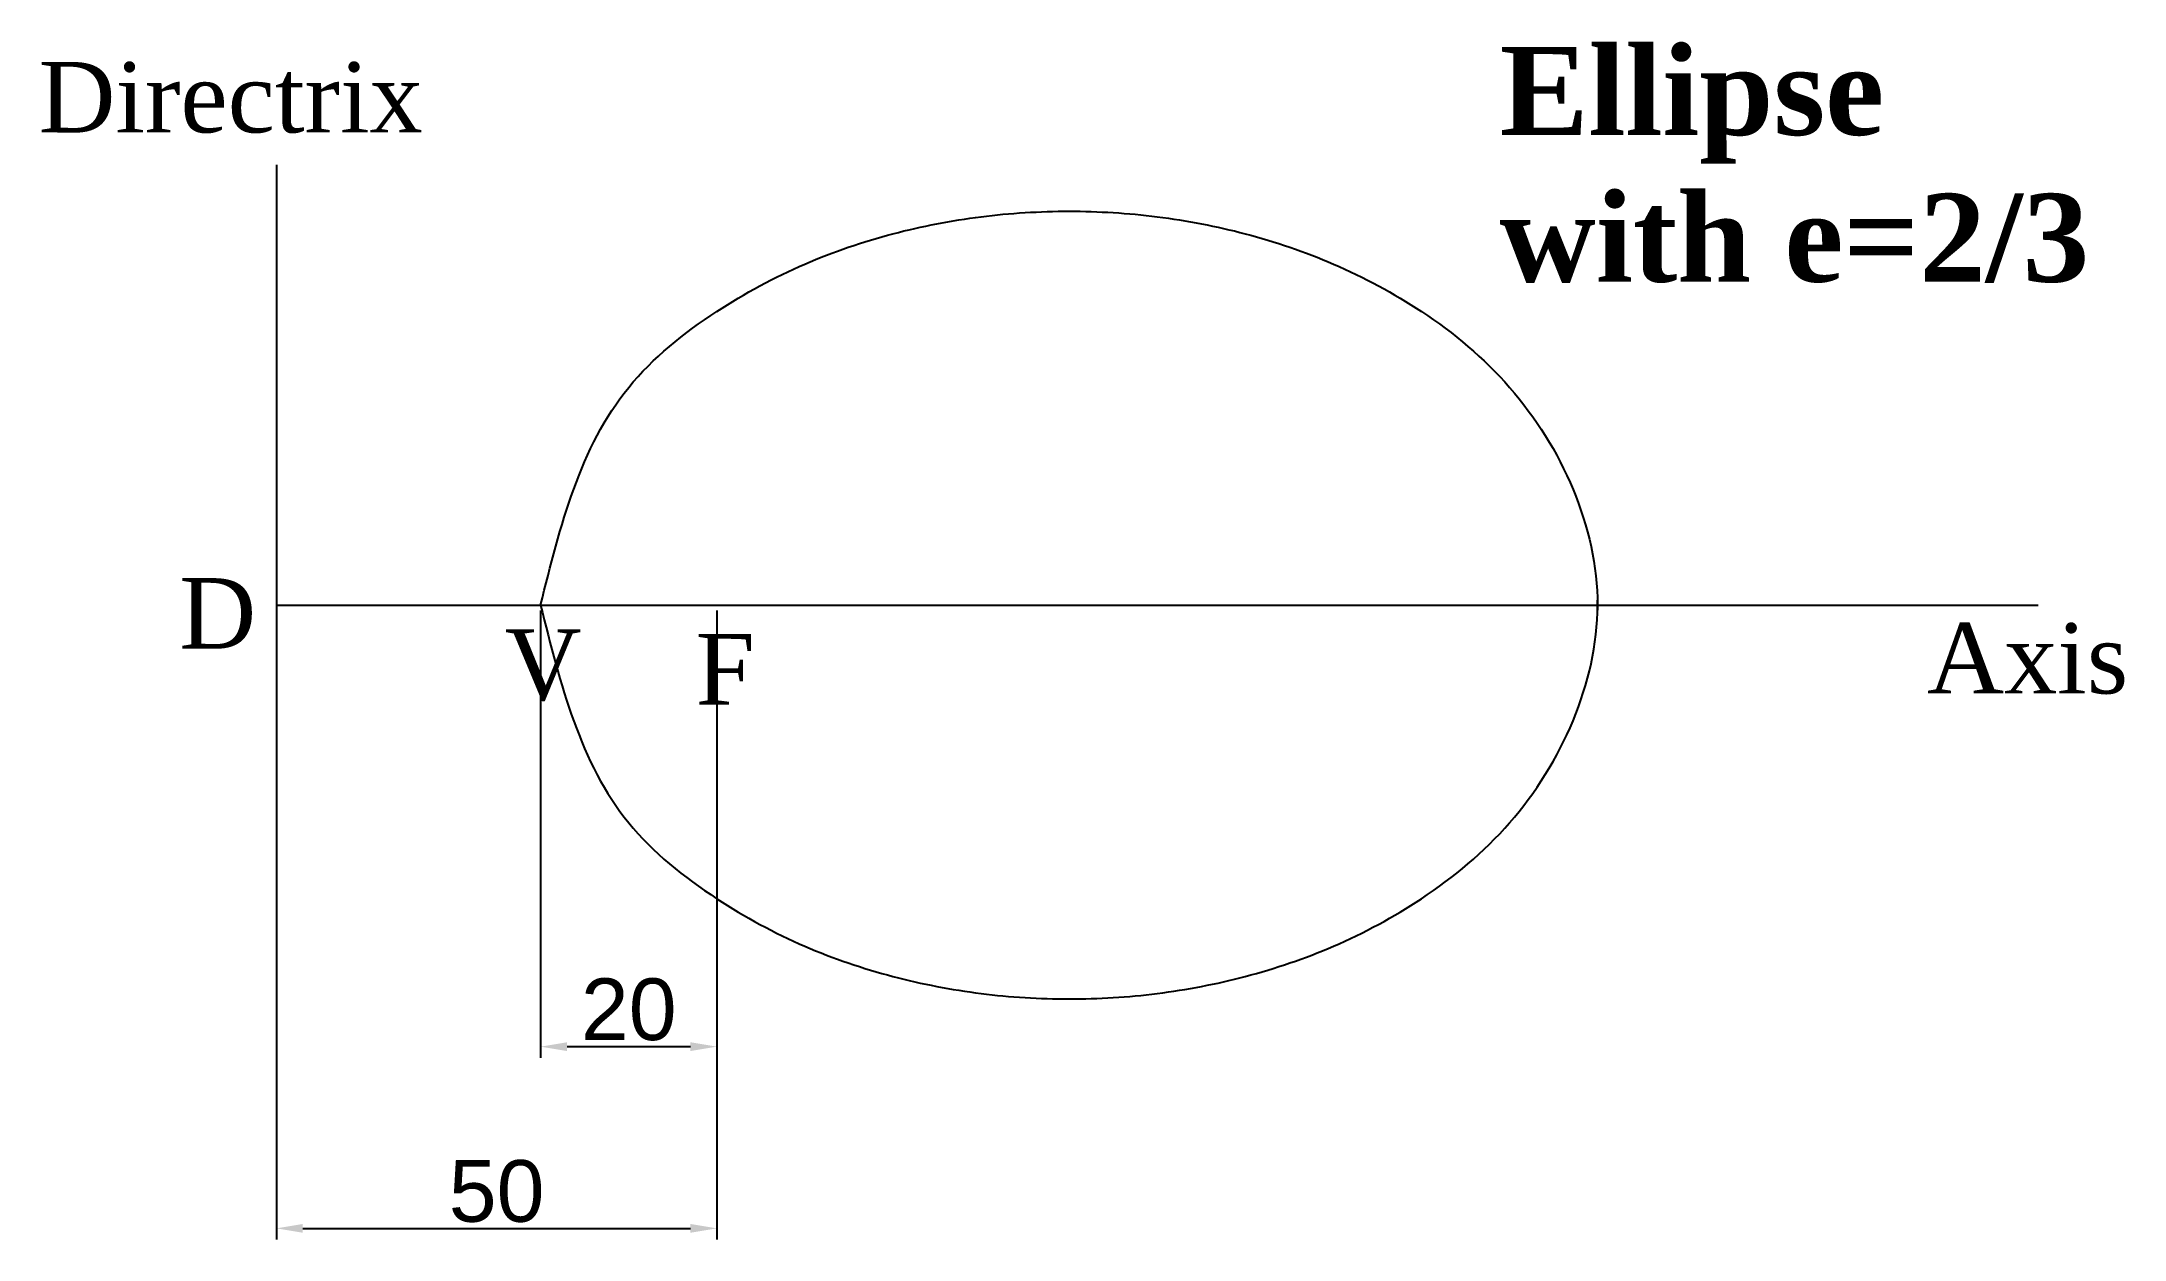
# Model space of a CAD drawing. Header units: millimetres. Extents: x 20 to 256, y 213 to 349.
import ezdxf

# ---------------------------------------------------------------- set-up
doc = ezdxf.new("R2010")
doc.units = ezdxf.units.MM
doc.header["$PDMODE"] = 3
doc.styles.get("Standard").update_dxf_attribs({"font": 'arial.ttf'})
doc.dimstyles.new('ISO-25', dxfattribs={"dimtxt": 7, "dimasz": 3, "dimexe": 1.25, "dimexo": 0.625, "dimtad": 1, "dimtxsty": 'Standard', "dimcen": 2.5, "dimadec": 0, "dimazin": 0, "dimtfac": 1, "dimtmove": 0, "dimatfit": 3, "dimfxl": 1, "dimarcsym": 0})

# ---------------------------------------------------------------- blocks, each defined once
blk = doc.blocks.new('*D1')
at = {"color": 0, "lineweight": -2, "transparency": 16777216}
for p, q in [((46.32, 284.87), (46.32, 213.48)), ((96.32, 284.87), (96.32, 213.48)), ((49.32, 214.73), (93.32, 214.73))]:
    blk.add_line(p, q, dxfattribs=at)
at = {"color": 0, "transparency": 16777216}
for points in [[(49.32, 215.23), (49.32, 214.23), (46.32, 214.73)], [(93.32, 215.23), (93.32, 214.23), (96.32, 214.73)]]:
    blk.add_solid(points, dxfattribs=at)
at = {"layer": 'Defpoints', "color": 0, "transparency": 16777216}
for p in [(46.32, 285.5), (96.32, 285.5), (96.32, 214.73)]:
    blk.add_point(p, dxfattribs=at)
at = {"color": 0, "transparency": 16777216, "insert": (71.32, 218.93), "char_height": 7, "attachment_point": 5}
blk.add_mtext('50', dxfattribs=at)
blk = doc.blocks.new('*D2')
at = {"color": 0, "lineweight": -2, "transparency": 16777216}
for p, q in [((76.32, 284.87), (76.32, 234.11)), ((96.32, 284.87), (96.32, 234.11)), ((79.32, 235.36), (93.32, 235.36))]:
    blk.add_line(p, q, dxfattribs=at)
at = {"color": 0, "transparency": 16777216}
for points in [[(79.32, 235.86), (79.32, 234.86), (76.32, 235.36)], [(93.32, 235.86), (93.32, 234.86), (96.32, 235.36)]]:
    blk.add_solid(points, dxfattribs=at)
at = {"layer": 'Defpoints', "color": 0, "transparency": 16777216}
for p in [(76.32, 285.5), (96.32, 285.5), (96.32, 235.36)]:
    blk.add_point(p, dxfattribs=at)
at = {"color": 0, "transparency": 16777216, "insert": (86.32, 239.56), "char_height": 7, "attachment_point": 5}
blk.add_mtext('20', dxfattribs=at)

msp = doc.modelspace()

# ---------------------------------------------------------------- linework, layer by layer
for p, q in [((46.317, 335.497), (46.317, 235.497)), ((46.317, 285.497), (246.317, 285.497))]:
    msp.add_line(p, q)
for points in [[(76.317, 285.497), (86.317, 310.218), (96.317, 318.83), (106.317, 324.227), (116.317, 327.661), (126.317, 329.593), (136.317, 330.218), (146.317, 329.593), (156.317, 327.661), (166.317, 324.227), (176.317, 318.83), (186.317, 310.218), (196.317, 285.497), (196.317, 284.935)], [(76.317, 285.497), (86.317, 260.776), (96.317, 252.164), (106.317, 246.767), (116.317, 243.333), (126.317, 241.401), (136.317, 240.776), (146.317, 241.401), (156.317, 243.333), (166.317, 246.767), (176.317, 252.164), (186.317, 260.776), (196.317, 285.497), (196.317, 286.059)]]:
    msp.add_spline(points, degree=3)

# ---------------------------------------------------------------- texts
at = {"attachment_point": 1}
for s, width, insert, char_height in [('{\\fTimes New Roman|b1|i0|c0|p18;Ellipse\\Pwith e=2/3}', 80.0773, (185.205, 348.878), 10), ('{\\fTimes New Roman|b0|i0|c0|p18;Directrix}', 14.93648, (19.322, 347.165), 8), ('{\\fTimes New Roman|b0|i0|c0|p18;D}', 14.93648, (35.297, 288.563), 8), ('{\\fTimes New Roman|b0|i0|c0|p18;V}', 14.93648, (72.236, 282.742), 8), ('{\\fTimes New Roman|b0|i0|c0|p18;F}', 14.93648, (93.901, 282.205), 8), ('{\\fTimes New Roman|b0|i0|c0|p18;Axis}', 14.93648, (233.719, 283.464), 8)]:
    msp.add_mtext_dynamic_manual_height_columns(s, width=width, gutter_width=12.5, heights=[0], dxfattribs=dict(at, insert=insert, char_height=char_height))

# ---------------------------------------------------------------- dimensions: what is measured, and where the dimension line sits
dim = msp.add_linear_dim(base=(96.317, 214.731), p1=(46.317, 285.497), p2=(96.317, 285.497), dimstyle='ISO-25')
dim.commit()
dim.dimension.update_dxf_attribs({"geometry": '*D1', "text_midpoint": (71.317, 214.731), "dimtype": 160})
dim = msp.add_linear_dim(base=(96.317, 235.363), p1=(76.317, 285.497), p2=(96.317, 285.497), dimstyle='ISO-25')
dim.commit()
dim.dimension.update_dxf_attribs({"geometry": '*D2', "text_midpoint": (86.317, 239.562)})

doc.saveas('drawing.dxf')
